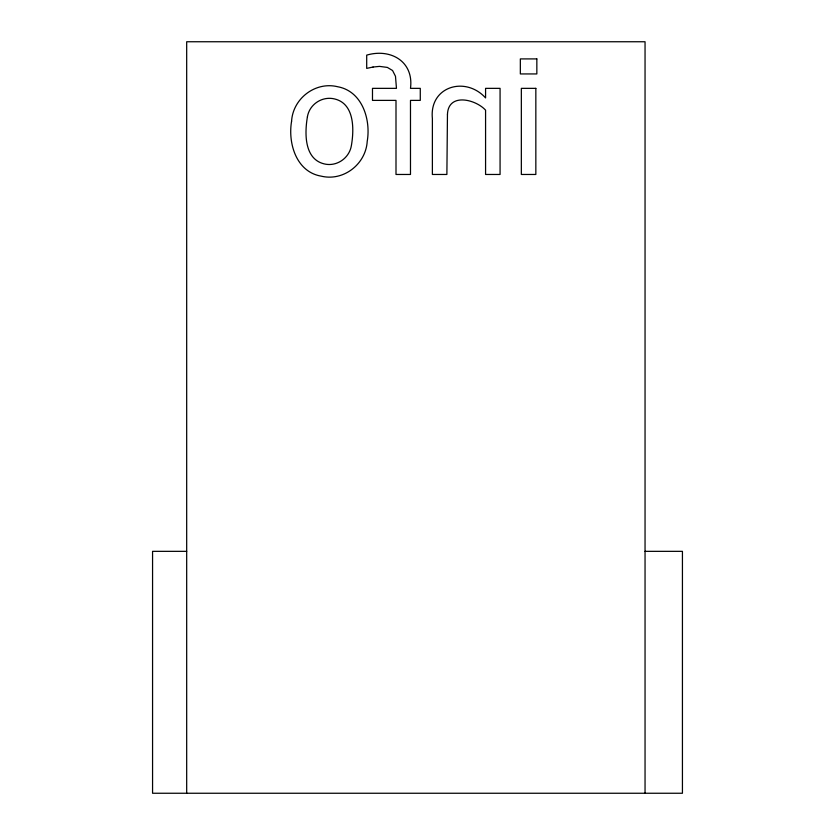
<?xml version="1.0" encoding="UTF-8"?>
<svg xmlns="http://www.w3.org/2000/svg" width="835" height="835" viewBox="0 0 835 835"><rect width="100%" height="100%" fill="white"/><g stroke="black" fill="none" stroke-linecap="round" stroke-linejoin="round"><path stroke-width="1.25" d="M186.685 551.34L152.565 551.34L152.565 793.25L682.435 793.25L682.435 551.34L645.048 551.34M645.048 793.25L645.048 41.75L186.685 41.75L186.685 793.25M447.456 114.374L446.882 174.463L432.384 174.463L432.384 118.58C429.106 86.318 465.523 75.734 485.573 97.914L485.573 88.353L500.071 88.353L500.071 174.463L485.573 174.463L485.573 110.178C475.762 99.323 448.301 92.403 447.456 114.374M291.582 121.232C287.804 143.119 296.216 171.812 321.037 176.112C343.456 181.644 365.834 164.14 367.212 141.386C371.001 119.489 362.202 91.099 337.57 86.715C315.348 81.277 292.897 98.582 291.582 121.232M307.405 116.869C304.671 132.963 304.023 158.859 324.043 163.858C336.515 167.031 349.27 158.264 351.368 145.687C354.155 129.644 354.708 103.759 334.658 98.968C322.31 95.848 309.409 104.271 307.405 116.869M373.026 67.04L366.701 68.386L366.701 55.131C390.623 48.106 413.993 61.477 410.486 88.353L420.276 88.353L420.276 100.388L410.486 100.388L410.486 174.463L395.999 174.463L395.999 100.388L372.483 100.388L372.483 88.353L396.458 88.353L395.487 76.298L392.565 70.516L387.356 67.416L379.497 66.382L373.026 67.04M536.842 58.909L520.341 58.909L520.341 73.939L536.842 73.939L536.842 58.909M535.84 88.353L521.343 88.353L521.343 174.463L535.84 174.463L535.84 88.353"/></g></svg>
